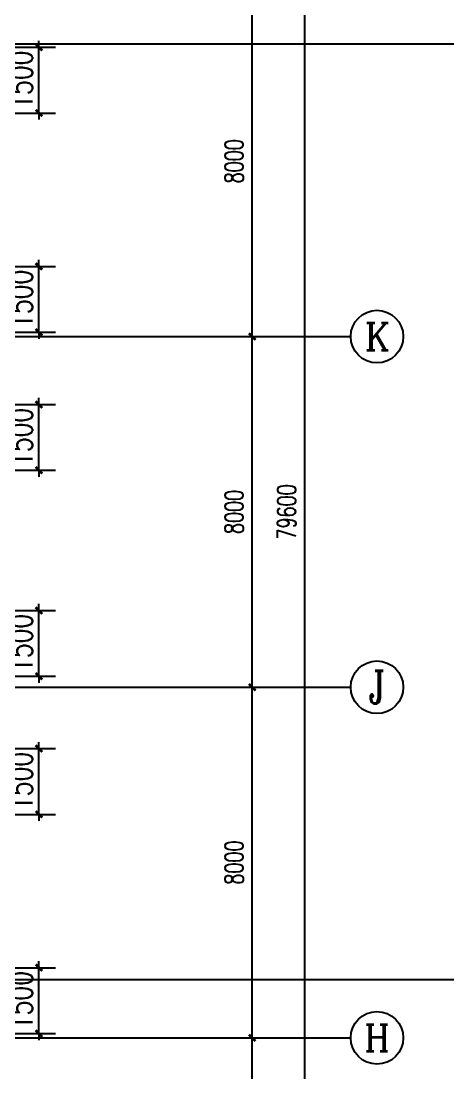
# Model space of a CAD drawing. Extents: x 0 to 2838408, y -923048 to 203859.
# Drawn here: x 2788435 to 2798183, y -661341 to -637341 of the extents above; entities that cross this region are included whole.
import ezdxf
from ezdxf.enums import TextEntityAlignment as Align

# ---------------------------------------------------------------- set-up
doc = ezdxf.new("R2010")
doc.units = 0
doc.header["$LTSCALE"] = 1000
for name, color, linetype in [('AXIS', 3, 'Continuous'), ('AXIS_TEXT', 7, 'Continuous'), ('DOTE', 8, 'Continuous'), ('TWT_DIM', 3, 'Continuous'), ('XREF', 8, 'Continuous')]:
    doc.layers.add(name, color=color, linetype=linetype)
doc.styles.add('_TCH_AXIS', font='COMPLEX', dxfattribs={"bigfont": 'GBCBIG'})
doc.styles.add('_TCH_DIM_T3', font='SIMPLEX', dxfattribs={"width": 0.75, "bigfont": 'HZTXT'})
doc.styles.add('A_DIM_T3', font='SIMPLEX', dxfattribs={"width": 0.7, "bigfont": 'HZ'})
doc.styles.add('COMPLEX', font='COMPLEX')
doc.dimstyles.new('_TCH_ARCH&&150', dxfattribs={"dimtxt": 420, "dimasz": 150, "dimexe": 375, "dimexo": 450, "dimgap": 202.5, "dimtad": 1, "dimdec": 0, "dimzin": 0, "dimdsep": 46, "dimtxsty": 'A_DIM_T3', "dimblk": 'ARCHTICK', "dimcen": 0.09, "dimclrt": 7, "dimazin": 2, "dimtfac": 1, "dimtdec": 0, "dimtix": 1, "dimtmove": 2, "dimatfit": 3, "dimfxl": 150, "dimtolj": 1, "dimtzin": 0, "dimarcsym": 0})
doc.dimstyles.new('_TWT_ARCH&&150', dxfattribs={"dimtxt": 525, "dimasz": 150, "dimexe": 375, "dimexo": 450, "dimgap": 150, "dimtad": 1, "dimdec": 0, "dimzin": 0, "dimdsep": 46, "dimtxsty": '_TCH_DIM_T3', "dimblk": 'ARCHTICK', "dimcen": 0.09, "dimclrt": 7, "dimazin": 2, "dimtfac": 1, "dimtdec": 0, "dimtix": 1, "dimtmove": 2, "dimatfit": 3, "dimfxl": 1, "dimtolj": 1, "dimtzin": 0, "dimarcsym": 0})

# ---------------------------------------------------------------- blocks, each defined once
blk = doc.blocks.new('_ArchTick')
at = {"color": 0, "linetype": 'ByBlock', "const_width": 0.4}
blk.add_lwpolyline([(-0.5, -0.5), (0.5, 0.5)], dxfattribs=at)
blk = doc.blocks.new('*D588')
at = {"layer": 'AXIS', "color": 0, "lineweight": -2, "transparency": 16777216}
for p, q in [((2454367, -608741), (2459242, -608741)), ((2458867, -688341), (2458867, -608741)), ((2454367, -688341), (2459242, -688341))]:
    blk.add_line(p, q, dxfattribs=at)
at = {"layer": 'Defpoints', "color": 0, "transparency": 16777216}
for p in [(2453917, -608741), (2458867, -608741), (2453917, -688341)]:
    blk.add_point(p, dxfattribs=at)
at = {"layer": 'AXIS', "color": 0, "lineweight": -2, "transparency": 16777216, "xscale": 150, "yscale": 150, "zscale": 150}
for p, rotation in [((2458867, -608741), 90), ((2458867, -688341), 270)]:
    blk.add_blockref('_ArchTick', p, dxfattribs=dict(at, rotation=rotation))
at = {"layer": 'AXIS', "color": 7, "transparency": 16777216, "insert": (2458454, -648541), "char_height": 420, "attachment_point": 5, "rotation": 90, "style": 'A_DIM_T3'}
blk.add_mtext('\\A1;79600', dxfattribs=at)
blk = doc.blocks.new('*D594')
at = {"layer": 'AXIS', "color": 0, "lineweight": -2, "transparency": 16777216}
for p, q in [((2454367, -660541), (2458042, -660541)), ((2457667, -668541), (2457667, -660541)), ((2454367, -668541), (2458042, -668541))]:
    blk.add_line(p, q, dxfattribs=at)
at = {"layer": 'Defpoints', "color": 0, "transparency": 16777216}
for p in [(2453917, -660541), (2457667, -660541), (2453917, -668541)]:
    blk.add_point(p, dxfattribs=at)
at = {"layer": 'AXIS', "color": 0, "lineweight": -2, "transparency": 16777216, "xscale": 150, "yscale": 150, "zscale": 150}
for p, rotation in [((2457667, -660541), 90), ((2457667, -668541), 270)]:
    blk.add_blockref('_ArchTick', p, dxfattribs=dict(at, rotation=rotation))
at = {"layer": 'AXIS', "color": 7, "transparency": 16777216, "insert": (2457254, -664541), "char_height": 420, "attachment_point": 5, "rotation": 90, "style": 'A_DIM_T3'}
blk.add_mtext('\\A1;8000', dxfattribs=at)
blk = doc.blocks.new('*D595')
at = {"layer": 'AXIS', "color": 0, "lineweight": -2, "transparency": 16777216}
for p, q in [((2454367, -652541), (2458042, -652541)), ((2457667, -660541), (2457667, -652541)), ((2454367, -660541), (2458042, -660541))]:
    blk.add_line(p, q, dxfattribs=at)
at = {"layer": 'Defpoints', "color": 0, "transparency": 16777216}
for p in [(2453917, -652541), (2457667, -652541), (2453917, -660541)]:
    blk.add_point(p, dxfattribs=at)
at = {"layer": 'AXIS', "color": 0, "lineweight": -2, "transparency": 16777216, "xscale": 150, "yscale": 150, "zscale": 150}
for p, rotation in [((2457667, -652541), 90), ((2457667, -660541), 270)]:
    blk.add_blockref('_ArchTick', p, dxfattribs=dict(at, rotation=rotation))
at = {"layer": 'AXIS', "color": 7, "transparency": 16777216, "insert": (2457254, -656541), "char_height": 420, "attachment_point": 5, "rotation": 90, "style": 'A_DIM_T3'}
blk.add_mtext('\\A1;8000', dxfattribs=at)
blk = doc.blocks.new('*D596')
at = {"layer": 'AXIS', "color": 0, "lineweight": -2, "transparency": 16777216}
for p, q in [((2454367, -644541), (2458042, -644541)), ((2457667, -652541), (2457667, -644541)), ((2454367, -652541), (2458042, -652541))]:
    blk.add_line(p, q, dxfattribs=at)
at = {"layer": 'Defpoints', "color": 0, "transparency": 16777216}
for p in [(2453917, -644541), (2457667, -644541), (2453917, -652541)]:
    blk.add_point(p, dxfattribs=at)
at = {"layer": 'AXIS', "color": 0, "lineweight": -2, "transparency": 16777216, "xscale": 150, "yscale": 150, "zscale": 150}
for p, rotation in [((2457667, -644541), 90), ((2457667, -652541), 270)]:
    blk.add_blockref('_ArchTick', p, dxfattribs=dict(at, rotation=rotation))
at = {"layer": 'AXIS', "color": 7, "transparency": 16777216, "insert": (2457254, -648541), "char_height": 420, "attachment_point": 5, "rotation": 90, "style": 'A_DIM_T3'}
blk.add_mtext('\\A1;8000', dxfattribs=at)
blk = doc.blocks.new('*D597')
at = {"layer": 'AXIS', "color": 0, "lineweight": -2, "transparency": 16777216}
for p, q in [((2454367, -636541), (2458042, -636541)), ((2457667, -644541), (2457667, -636541)), ((2454367, -644541), (2458042, -644541))]:
    blk.add_line(p, q, dxfattribs=at)
at = {"layer": 'Defpoints', "color": 0, "transparency": 16777216}
for p in [(2453917, -636541), (2457667, -636541), (2453917, -644541)]:
    blk.add_point(p, dxfattribs=at)
at = {"layer": 'AXIS', "color": 0, "lineweight": -2, "transparency": 16777216, "xscale": 150, "yscale": 150, "zscale": 150}
for p, rotation in [((2457667, -636541), 90), ((2457667, -644541), 270)]:
    blk.add_blockref('_ArchTick', p, dxfattribs=dict(at, rotation=rotation))
at = {"layer": 'AXIS', "color": 7, "transparency": 16777216, "insert": (2457254, -640541), "char_height": 420, "attachment_point": 5, "rotation": 90, "style": 'A_DIM_T3'}
blk.add_mtext('\\A1;8000', dxfattribs=at)
blk = doc.blocks.new('*D652')
at = {"layer": 'AXIS', "color": 0, "lineweight": -2, "transparency": 16777216}
for p, q in [((2454367, -608741), (2459242, -608741)), ((2458867, -688341), (2458867, -608741)), ((2454367, -688341), (2459242, -688341))]:
    blk.add_line(p, q, dxfattribs=at)
at = {"layer": 'Defpoints', "color": 0, "transparency": 16777216}
for p in [(2453917, -608741), (2458867, -608741), (2453917, -688341)]:
    blk.add_point(p, dxfattribs=at)
at = {"layer": 'AXIS', "color": 0, "lineweight": -2, "transparency": 16777216, "xscale": 150, "yscale": 150, "zscale": 150}
for p, rotation in [((2458867, -608741), 90), ((2458867, -688341), 270)]:
    blk.add_blockref('_ArchTick', p, dxfattribs=dict(at, rotation=rotation))
at = {"layer": 'AXIS', "color": 7, "transparency": 16777216, "insert": (2458454, -648541), "char_height": 420, "attachment_point": 5, "rotation": 90, "style": 'A_DIM_T3'}
blk.add_mtext('\\A1;79600', dxfattribs=at)
blk = doc.blocks.new('*D658')
at = {"layer": 'AXIS', "color": 0, "lineweight": -2, "transparency": 16777216}
for p, q in [((2454367, -660541), (2458042, -660541)), ((2457667, -668541), (2457667, -660541)), ((2454367, -668541), (2458042, -668541))]:
    blk.add_line(p, q, dxfattribs=at)
at = {"layer": 'Defpoints', "color": 0, "transparency": 16777216}
for p in [(2453917, -660541), (2457667, -660541), (2453917, -668541)]:
    blk.add_point(p, dxfattribs=at)
at = {"layer": 'AXIS', "color": 0, "lineweight": -2, "transparency": 16777216, "xscale": 150, "yscale": 150, "zscale": 150}
for p, rotation in [((2457667, -660541), 90), ((2457667, -668541), 270)]:
    blk.add_blockref('_ArchTick', p, dxfattribs=dict(at, rotation=rotation))
at = {"layer": 'AXIS', "color": 7, "transparency": 16777216, "insert": (2457254, -664541), "char_height": 420, "attachment_point": 5, "rotation": 90, "style": 'A_DIM_T3'}
blk.add_mtext('\\A1;8000', dxfattribs=at)
blk = doc.blocks.new('*D659')
at = {"layer": 'AXIS', "color": 0, "lineweight": -2, "transparency": 16777216}
for p, q in [((2454367, -652541), (2458042, -652541)), ((2457667, -660541), (2457667, -652541)), ((2454367, -660541), (2458042, -660541))]:
    blk.add_line(p, q, dxfattribs=at)
at = {"layer": 'Defpoints', "color": 0, "transparency": 16777216}
for p in [(2453917, -652541), (2457667, -652541), (2453917, -660541)]:
    blk.add_point(p, dxfattribs=at)
at = {"layer": 'AXIS', "color": 0, "lineweight": -2, "transparency": 16777216, "xscale": 150, "yscale": 150, "zscale": 150}
for p, rotation in [((2457667, -652541), 90), ((2457667, -660541), 270)]:
    blk.add_blockref('_ArchTick', p, dxfattribs=dict(at, rotation=rotation))
at = {"layer": 'AXIS', "color": 7, "transparency": 16777216, "insert": (2457254, -656541), "char_height": 420, "attachment_point": 5, "rotation": 90, "style": 'A_DIM_T3'}
blk.add_mtext('\\A1;8000', dxfattribs=at)
blk = doc.blocks.new('*D660')
at = {"layer": 'AXIS', "color": 0, "lineweight": -2, "transparency": 16777216}
for p, q in [((2454367, -644541), (2458042, -644541)), ((2457667, -652541), (2457667, -644541)), ((2454367, -652541), (2458042, -652541))]:
    blk.add_line(p, q, dxfattribs=at)
at = {"layer": 'Defpoints', "color": 0, "transparency": 16777216}
for p in [(2453917, -644541), (2457667, -644541), (2453917, -652541)]:
    blk.add_point(p, dxfattribs=at)
at = {"layer": 'AXIS', "color": 0, "lineweight": -2, "transparency": 16777216, "xscale": 150, "yscale": 150, "zscale": 150}
for p, rotation in [((2457667, -644541), 90), ((2457667, -652541), 270)]:
    blk.add_blockref('_ArchTick', p, dxfattribs=dict(at, rotation=rotation))
at = {"layer": 'AXIS', "color": 7, "transparency": 16777216, "insert": (2457254, -648541), "char_height": 420, "attachment_point": 5, "rotation": 90, "style": 'A_DIM_T3'}
blk.add_mtext('\\A1;8000', dxfattribs=at)
blk = doc.blocks.new('*D661')
at = {"layer": 'AXIS', "color": 0, "lineweight": -2, "transparency": 16777216}
for p, q in [((2454367, -636541), (2458042, -636541)), ((2457667, -644541), (2457667, -636541)), ((2454367, -644541), (2458042, -644541))]:
    blk.add_line(p, q, dxfattribs=at)
at = {"layer": 'Defpoints', "color": 0, "transparency": 16777216}
for p in [(2453917, -636541), (2457667, -636541), (2453917, -644541)]:
    blk.add_point(p, dxfattribs=at)
at = {"layer": 'AXIS', "color": 0, "lineweight": -2, "transparency": 16777216, "xscale": 150, "yscale": 150, "zscale": 150}
for p, rotation in [((2457667, -636541), 90), ((2457667, -644541), 270)]:
    blk.add_blockref('_ArchTick', p, dxfattribs=dict(at, rotation=rotation))
at = {"layer": 'AXIS', "color": 7, "transparency": 16777216, "insert": (2457254, -640541), "char_height": 420, "attachment_point": 5, "rotation": 90, "style": 'A_DIM_T3'}
blk.add_mtext('\\A1;8000', dxfattribs=at)
blk = doc.blocks.new('*D716')
at = {"layer": 'AXIS', "color": 0, "lineweight": -2, "transparency": 16777216}
for p, q in [((2454367, -608741), (2459242, -608741)), ((2458867, -688341), (2458867, -608741)), ((2454367, -688341), (2459242, -688341))]:
    blk.add_line(p, q, dxfattribs=at)
at = {"layer": 'Defpoints', "color": 0, "transparency": 16777216}
for p in [(2453917, -608741), (2458867, -608741), (2453917, -688341)]:
    blk.add_point(p, dxfattribs=at)
at = {"layer": 'AXIS', "color": 0, "lineweight": -2, "transparency": 16777216, "xscale": 150, "yscale": 150, "zscale": 150}
for p, rotation in [((2458867, -608741), 90), ((2458867, -688341), 270)]:
    blk.add_blockref('_ArchTick', p, dxfattribs=dict(at, rotation=rotation))
at = {"layer": 'AXIS', "color": 7, "transparency": 16777216, "insert": (2458454, -648541), "char_height": 420, "attachment_point": 5, "rotation": 90, "style": 'A_DIM_T3'}
blk.add_mtext('\\A1;79600', dxfattribs=at)
blk = doc.blocks.new('*D722')
at = {"layer": 'AXIS', "color": 0, "lineweight": -2, "transparency": 16777216}
for p, q in [((2454367, -660541), (2458042, -660541)), ((2457667, -668541), (2457667, -660541)), ((2454367, -668541), (2458042, -668541))]:
    blk.add_line(p, q, dxfattribs=at)
at = {"layer": 'Defpoints', "color": 0, "transparency": 16777216}
for p in [(2453917, -660541), (2457667, -660541), (2453917, -668541)]:
    blk.add_point(p, dxfattribs=at)
at = {"layer": 'AXIS', "color": 0, "lineweight": -2, "transparency": 16777216, "xscale": 150, "yscale": 150, "zscale": 150}
for p, rotation in [((2457667, -660541), 90), ((2457667, -668541), 270)]:
    blk.add_blockref('_ArchTick', p, dxfattribs=dict(at, rotation=rotation))
at = {"layer": 'AXIS', "color": 7, "transparency": 16777216, "insert": (2457254, -664541), "char_height": 420, "attachment_point": 5, "rotation": 90, "style": 'A_DIM_T3'}
blk.add_mtext('\\A1;8000', dxfattribs=at)
blk = doc.blocks.new('*D723')
at = {"layer": 'AXIS', "color": 0, "lineweight": -2, "transparency": 16777216}
for p, q in [((2454367, -652541), (2458042, -652541)), ((2457667, -660541), (2457667, -652541)), ((2454367, -660541), (2458042, -660541))]:
    blk.add_line(p, q, dxfattribs=at)
at = {"layer": 'Defpoints', "color": 0, "transparency": 16777216}
for p in [(2453917, -652541), (2457667, -652541), (2453917, -660541)]:
    blk.add_point(p, dxfattribs=at)
at = {"layer": 'AXIS', "color": 0, "lineweight": -2, "transparency": 16777216, "xscale": 150, "yscale": 150, "zscale": 150}
for p, rotation in [((2457667, -652541), 90), ((2457667, -660541), 270)]:
    blk.add_blockref('_ArchTick', p, dxfattribs=dict(at, rotation=rotation))
at = {"layer": 'AXIS', "color": 7, "transparency": 16777216, "insert": (2457254, -656541), "char_height": 420, "attachment_point": 5, "rotation": 90, "style": 'A_DIM_T3'}
blk.add_mtext('\\A1;8000', dxfattribs=at)
blk = doc.blocks.new('*D724')
at = {"layer": 'AXIS', "color": 0, "lineweight": -2, "transparency": 16777216}
for p, q in [((2454367, -644541), (2458042, -644541)), ((2457667, -652541), (2457667, -644541)), ((2454367, -652541), (2458042, -652541))]:
    blk.add_line(p, q, dxfattribs=at)
at = {"layer": 'Defpoints', "color": 0, "transparency": 16777216}
for p in [(2453917, -644541), (2457667, -644541), (2453917, -652541)]:
    blk.add_point(p, dxfattribs=at)
at = {"layer": 'AXIS', "color": 0, "lineweight": -2, "transparency": 16777216, "xscale": 150, "yscale": 150, "zscale": 150}
for p, rotation in [((2457667, -644541), 90), ((2457667, -652541), 270)]:
    blk.add_blockref('_ArchTick', p, dxfattribs=dict(at, rotation=rotation))
at = {"layer": 'AXIS', "color": 7, "transparency": 16777216, "insert": (2457254, -648541), "char_height": 420, "attachment_point": 5, "rotation": 90, "style": 'A_DIM_T3'}
blk.add_mtext('\\A1;8000', dxfattribs=at)
blk = doc.blocks.new('*D725')
at = {"layer": 'AXIS', "color": 0, "lineweight": -2, "transparency": 16777216}
for p, q in [((2454367, -636541), (2458042, -636541)), ((2457667, -644541), (2457667, -636541)), ((2454367, -644541), (2458042, -644541))]:
    blk.add_line(p, q, dxfattribs=at)
at = {"layer": 'Defpoints', "color": 0, "transparency": 16777216}
for p in [(2453917, -636541), (2457667, -636541), (2453917, -644541)]:
    blk.add_point(p, dxfattribs=at)
at = {"layer": 'AXIS', "color": 0, "lineweight": -2, "transparency": 16777216, "xscale": 150, "yscale": 150, "zscale": 150}
for p, rotation in [((2457667, -636541), 90), ((2457667, -644541), 270)]:
    blk.add_blockref('_ArchTick', p, dxfattribs=dict(at, rotation=rotation))
at = {"layer": 'AXIS', "color": 7, "transparency": 16777216, "insert": (2457254, -640541), "char_height": 420, "attachment_point": 5, "rotation": 90, "style": 'A_DIM_T3'}
blk.add_mtext('\\A1;8000', dxfattribs=at)
blk = doc.blocks.new('_AXISO')
at = {"color": 0}
blk.add_circle((0, 0), 0.5, dxfattribs=at)
at = {"layer": 'AXIS_TEXT', "color": 0, "style": 'COMPLEX', "width": 1.041667}
blk.add_attdef('A', text='', height=0.56, dxfattribs=at).set_placement((-0.25, -0.28), (0.25, -0.28), align=Align.FIT)
blk = doc.blocks.new('*D780')
at = {"layer": 'AXIS', "color": 0, "lineweight": -2, "transparency": 16777216}
for p, q in [((2454367, -608741), (2459242, -608741)), ((2458867, -688341), (2458867, -608741)), ((2454367, -688341), (2459242, -688341))]:
    blk.add_line(p, q, dxfattribs=at)
at = {"layer": 'Defpoints', "color": 0, "transparency": 16777216}
for p in [(2453917, -608741), (2458867, -608741), (2453917, -688341)]:
    blk.add_point(p, dxfattribs=at)
at = {"layer": 'AXIS', "color": 0, "lineweight": -2, "transparency": 16777216, "xscale": 150, "yscale": 150, "zscale": 150}
for p, rotation in [((2458867, -608741), 90), ((2458867, -688341), 270)]:
    blk.add_blockref('_ArchTick', p, dxfattribs=dict(at, rotation=rotation))
at = {"layer": 'AXIS', "color": 7, "transparency": 16777216, "insert": (2458454, -648541), "char_height": 420, "attachment_point": 5, "rotation": 90, "style": 'A_DIM_T3'}
blk.add_mtext('\\A1;79600', dxfattribs=at)
blk = doc.blocks.new('*D786')
at = {"layer": 'AXIS', "color": 0, "lineweight": -2, "transparency": 16777216}
for p, q in [((2454367, -660541), (2458042, -660541)), ((2457667, -668541), (2457667, -660541)), ((2454367, -668541), (2458042, -668541))]:
    blk.add_line(p, q, dxfattribs=at)
at = {"layer": 'Defpoints', "color": 0, "transparency": 16777216}
for p in [(2453917, -660541), (2457667, -660541), (2453917, -668541)]:
    blk.add_point(p, dxfattribs=at)
at = {"layer": 'AXIS', "color": 0, "lineweight": -2, "transparency": 16777216, "xscale": 150, "yscale": 150, "zscale": 150}
for p, rotation in [((2457667, -660541), 90), ((2457667, -668541), 270)]:
    blk.add_blockref('_ArchTick', p, dxfattribs=dict(at, rotation=rotation))
at = {"layer": 'AXIS', "color": 7, "transparency": 16777216, "insert": (2457254, -664541), "char_height": 420, "attachment_point": 5, "rotation": 90, "style": 'A_DIM_T3'}
blk.add_mtext('\\A1;8000', dxfattribs=at)
blk = doc.blocks.new('*D787')
at = {"layer": 'AXIS', "color": 0, "lineweight": -2, "transparency": 16777216}
for p, q in [((2454367, -652541), (2458042, -652541)), ((2457667, -660541), (2457667, -652541)), ((2454367, -660541), (2458042, -660541))]:
    blk.add_line(p, q, dxfattribs=at)
at = {"layer": 'Defpoints', "color": 0, "transparency": 16777216}
for p in [(2453917, -652541), (2457667, -652541), (2453917, -660541)]:
    blk.add_point(p, dxfattribs=at)
at = {"layer": 'AXIS', "color": 0, "lineweight": -2, "transparency": 16777216, "xscale": 150, "yscale": 150, "zscale": 150}
for p, rotation in [((2457667, -652541), 90), ((2457667, -660541), 270)]:
    blk.add_blockref('_ArchTick', p, dxfattribs=dict(at, rotation=rotation))
at = {"layer": 'AXIS', "color": 7, "transparency": 16777216, "insert": (2457254, -656541), "char_height": 420, "attachment_point": 5, "rotation": 90, "style": 'A_DIM_T3'}
blk.add_mtext('\\A1;8000', dxfattribs=at)
blk = doc.blocks.new('*D788')
at = {"layer": 'AXIS', "color": 0, "lineweight": -2, "transparency": 16777216}
for p, q in [((2454367, -644541), (2458042, -644541)), ((2457667, -652541), (2457667, -644541)), ((2454367, -652541), (2458042, -652541))]:
    blk.add_line(p, q, dxfattribs=at)
at = {"layer": 'Defpoints', "color": 0, "transparency": 16777216}
for p in [(2453917, -644541), (2457667, -644541), (2453917, -652541)]:
    blk.add_point(p, dxfattribs=at)
at = {"layer": 'AXIS', "color": 0, "lineweight": -2, "transparency": 16777216, "xscale": 150, "yscale": 150, "zscale": 150}
for p, rotation in [((2457667, -644541), 90), ((2457667, -652541), 270)]:
    blk.add_blockref('_ArchTick', p, dxfattribs=dict(at, rotation=rotation))
at = {"layer": 'AXIS', "color": 7, "transparency": 16777216, "insert": (2457254, -648541), "char_height": 420, "attachment_point": 5, "rotation": 90, "style": 'A_DIM_T3'}
blk.add_mtext('\\A1;8000', dxfattribs=at)
blk = doc.blocks.new('*D789')
at = {"layer": 'AXIS', "color": 0, "lineweight": -2, "transparency": 16777216}
for p, q in [((2454367, -636541), (2458042, -636541)), ((2457667, -644541), (2457667, -636541)), ((2454367, -644541), (2458042, -644541))]:
    blk.add_line(p, q, dxfattribs=at)
at = {"layer": 'Defpoints', "color": 0, "transparency": 16777216}
for p in [(2453917, -636541), (2457667, -636541), (2453917, -644541)]:
    blk.add_point(p, dxfattribs=at)
at = {"layer": 'AXIS', "color": 0, "lineweight": -2, "transparency": 16777216, "xscale": 150, "yscale": 150, "zscale": 150}
for p, rotation in [((2457667, -636541), 90), ((2457667, -644541), 270)]:
    blk.add_blockref('_ArchTick', p, dxfattribs=dict(at, rotation=rotation))
at = {"layer": 'AXIS', "color": 7, "transparency": 16777216, "insert": (2457254, -640541), "char_height": 420, "attachment_point": 5, "rotation": 90, "style": 'A_DIM_T3'}
blk.add_mtext('\\A1;8000', dxfattribs=at)
blk = doc.blocks.new('*D2777')
at = {"layer": 'Defpoints', "color": 0, "linetype": 'ByBlock', "transparency": 16777216}
for p in [(2787113, -658941), (2788844, -658941), (2787113, -660441)]:
    blk.add_point(p, dxfattribs=at)
at = {"layer": 'TWT_DIM', "color": 0, "linetype": 'ByBlock', "lineweight": -2, "transparency": 16777216}
for p, q in [((2788844, -658941), (2788844, -658791)), ((2787563, -658941), (2789219, -658941)), ((2788844, -660441), (2788844, -658941)), ((2787563, -660441), (2789219, -660441)), ((2788844, -660441), (2788844, -660591))]:
    blk.add_line(p, q, dxfattribs=at)
at = {"layer": 'TWT_DIM', "color": 0, "linetype": 'ByBlock', "lineweight": -2, "transparency": 16777216, "xscale": 150, "yscale": 150, "zscale": 150}
for p, rotation in [((2788844, -658941), 270), ((2788844, -660441), 90)]:
    blk.add_blockref('_ArchTick', p, dxfattribs=dict(at, rotation=rotation))
at = {"layer": 'TWT_DIM', "color": 7, "linetype": 'ByBlock', "transparency": 16777216, "insert": (2788431, -659691), "char_height": 525, "attachment_point": 5, "rotation": 90, "style": '_TCH_DIM_T3'}
blk.add_mtext('\\A1;1500', dxfattribs=at)
blk = doc.blocks.new('*D2779')
at = {"layer": 'Defpoints', "color": 0, "linetype": 'ByBlock', "transparency": 16777216}
for p in [(2787113, -653941), (2788844, -653941), (2787113, -655441)]:
    blk.add_point(p, dxfattribs=at)
at = {"layer": 'TWT_DIM', "color": 0, "linetype": 'ByBlock', "lineweight": -2, "transparency": 16777216}
for p, q in [((2787563, -653941), (2789219, -653941)), ((2788844, -653941), (2788844, -653791)), ((2788844, -655441), (2788844, -653941)), ((2787563, -655441), (2789219, -655441)), ((2788844, -655441), (2788844, -655591))]:
    blk.add_line(p, q, dxfattribs=at)
at = {"layer": 'TWT_DIM', "color": 0, "linetype": 'ByBlock', "lineweight": -2, "transparency": 16777216, "xscale": 150, "yscale": 150, "zscale": 150}
for p, rotation in [((2788844, -653941), 270), ((2788844, -655441), 90)]:
    blk.add_blockref('_ArchTick', p, dxfattribs=dict(at, rotation=rotation))
at = {"layer": 'TWT_DIM', "color": 7, "linetype": 'ByBlock', "transparency": 16777216, "insert": (2788431, -654691), "char_height": 525, "attachment_point": 5, "rotation": 90, "style": '_TCH_DIM_T3'}
blk.add_mtext('\\A1;1500', dxfattribs=at)
blk = doc.blocks.new('*D2781')
at = {"layer": 'Defpoints', "color": 0, "linetype": 'ByBlock', "transparency": 16777216}
for p in [(2787113, -650791), (2788844, -650791), (2787113, -652291)]:
    blk.add_point(p, dxfattribs=at)
at = {"layer": 'TWT_DIM', "color": 0, "linetype": 'ByBlock', "lineweight": -2, "transparency": 16777216}
for p, q in [((2787563, -650791), (2789219, -650791)), ((2788844, -650791), (2788844, -650641)), ((2788844, -652291), (2788844, -650791)), ((2787563, -652291), (2789219, -652291)), ((2788844, -652291), (2788844, -652441))]:
    blk.add_line(p, q, dxfattribs=at)
at = {"layer": 'TWT_DIM', "color": 0, "linetype": 'ByBlock', "lineweight": -2, "transparency": 16777216, "xscale": 150, "yscale": 150, "zscale": 150}
for p, rotation in [((2788844, -650791), 270), ((2788844, -652291), 90)]:
    blk.add_blockref('_ArchTick', p, dxfattribs=dict(at, rotation=rotation))
at = {"layer": 'TWT_DIM', "color": 7, "linetype": 'ByBlock', "transparency": 16777216, "insert": (2788431, -651541), "char_height": 525, "attachment_point": 5, "rotation": 90, "style": '_TCH_DIM_T3'}
blk.add_mtext('\\A1;1500', dxfattribs=at)
blk = doc.blocks.new('*D2805')
at = {"layer": 'Defpoints', "color": 0, "linetype": 'ByBlock', "transparency": 16777216}
for p in [(2787113, -646091), (2788844, -646091), (2787113, -647591)]:
    blk.add_point(p, dxfattribs=at)
at = {"layer": 'TWT_DIM', "color": 0, "linetype": 'ByBlock', "lineweight": -2, "transparency": 16777216}
for p, q in [((2788844, -646091), (2788844, -645941)), ((2787563, -646091), (2789219, -646091)), ((2788844, -647591), (2788844, -646091)), ((2787563, -647591), (2789219, -647591)), ((2788844, -647591), (2788844, -647741))]:
    blk.add_line(p, q, dxfattribs=at)
at = {"layer": 'TWT_DIM', "color": 0, "linetype": 'ByBlock', "lineweight": -2, "transparency": 16777216, "xscale": 150, "yscale": 150, "zscale": 150}
for p, rotation in [((2788844, -646091), 270), ((2788844, -647591), 90)]:
    blk.add_blockref('_ArchTick', p, dxfattribs=dict(at, rotation=rotation))
at = {"layer": 'TWT_DIM', "color": 7, "linetype": 'ByBlock', "transparency": 16777216, "insert": (2788431, -646841), "char_height": 525, "attachment_point": 5, "rotation": 90, "style": '_TCH_DIM_T3'}
blk.add_mtext('\\A1;1500', dxfattribs=at)
blk = doc.blocks.new('*D2807')
at = {"layer": 'Defpoints', "color": 0, "linetype": 'ByBlock', "transparency": 16777216}
for p in [(2787113, -642941), (2788844, -642941), (2787113, -644441)]:
    blk.add_point(p, dxfattribs=at)
at = {"layer": 'TWT_DIM', "color": 0, "linetype": 'ByBlock', "lineweight": -2, "transparency": 16777216}
for p, q in [((2787563, -642941), (2789219, -642941)), ((2788844, -642941), (2788844, -642791)), ((2788844, -644441), (2788844, -642941)), ((2787563, -644441), (2789219, -644441)), ((2788844, -644441), (2788844, -644591))]:
    blk.add_line(p, q, dxfattribs=at)
at = {"layer": 'TWT_DIM', "color": 0, "linetype": 'ByBlock', "lineweight": -2, "transparency": 16777216, "xscale": 150, "yscale": 150, "zscale": 150}
for p, rotation in [((2788844, -642941), 270), ((2788844, -644441), 90)]:
    blk.add_blockref('_ArchTick', p, dxfattribs=dict(at, rotation=rotation))
at = {"layer": 'TWT_DIM', "color": 7, "linetype": 'ByBlock', "transparency": 16777216, "insert": (2788431, -643691), "char_height": 525, "attachment_point": 5, "rotation": 90, "style": '_TCH_DIM_T3'}
blk.add_mtext('\\A1;1500', dxfattribs=at)
blk = doc.blocks.new('*D2814')
at = {"layer": 'Defpoints', "color": 0, "linetype": 'ByBlock', "transparency": 16777216}
for p in [(2787113, -637941), (2788844, -637941), (2787113, -639441)]:
    blk.add_point(p, dxfattribs=at)
at = {"layer": 'TWT_DIM', "color": 0, "linetype": 'ByBlock', "lineweight": -2, "transparency": 16777216}
for p, q in [((2788844, -637941), (2788844, -637791)), ((2787563, -637941), (2789219, -637941)), ((2788844, -639441), (2788844, -637941)), ((2787563, -639441), (2789219, -639441)), ((2788844, -639441), (2788844, -639591))]:
    blk.add_line(p, q, dxfattribs=at)
at = {"layer": 'TWT_DIM', "color": 0, "linetype": 'ByBlock', "lineweight": -2, "transparency": 16777216, "xscale": 150, "yscale": 150, "zscale": 150}
for p, rotation in [((2788844, -637941), 270), ((2788844, -639441), 90)]:
    blk.add_blockref('_ArchTick', p, dxfattribs=dict(at, rotation=rotation))
at = {"layer": 'TWT_DIM', "color": 7, "linetype": 'ByBlock', "transparency": 16777216, "insert": (2788431, -638691), "char_height": 525, "attachment_point": 5, "rotation": 90, "style": '_TCH_DIM_T3'}
blk.add_mtext('\\A1;1500', dxfattribs=at)
blk = doc.blocks.new('4F1')
at = {"layer": 'AXIS'}
for p, q in [((2453916.7, -644541.3), (2459916.7, -644541.3)), ((2453916.7, -652541.3), (2459916.7, -652541.3)), ((2453916.7, -660541.3), (2459916.7, -660541.3))]:
    blk.add_line(p, q, dxfattribs=at)
at = {"layer": 'Defpoints', "color": 250}
for points in [[(2326685.8, -586096.2), (2468623.3, -586096.2), (2468623.3, -659212.9), (2326685.8, -659212.9)], [(2326685.8, -710986.4), (2468623.3, -710986.4), (2468623.3, -637869.7), (2326685.8, -637869.7)]]:
    blk.add_lwpolyline(points, close=True, dxfattribs=at)
at = {"layer": 'DOTE'}
for p, q in [((2435862.3, -644541.3), (2453916.7, -644541.3)), ((2435862.3, -652541.3), (2453916.7, -652541.3)), ((2435862.3, -660541.3), (2453916.7, -660541.3))]:
    blk.add_line(p, q, dxfattribs=at)
at = {"layer": 'AXIS'}
ref = blk.add_blockref('_AXISO', (2460516.7, -644541.3), dxfattribs=dict(at, xscale=1200, yscale=1200, zscale=1200))
ref.add_attrib('A', 'K', dxfattribs={"layer": 'AXIS_TEXT', "height": 622.9, "style": '_TCH_AXIS'}).set_placement((2460235, -644852.7), (2460798.5, -644852.7), align=Align.FIT)
ref = blk.add_blockref('_AXISO', (2460516.7, -652541.3), dxfattribs=dict(at, xscale=1200, yscale=1200, zscale=1200))
ref.add_attrib('A', 'J', dxfattribs={"layer": 'AXIS_TEXT', "height": 744.1, "style": '_TCH_AXIS'}).set_placement((2460321.9, -652913.3), (2460711.6, -652913.3), align=Align.FIT)
ref = blk.add_blockref('_AXISO', (2460516.7, -660541.3), dxfattribs=dict(at, xscale=1200, yscale=1200, zscale=1200))
ref.add_attrib('A', 'H', dxfattribs={"layer": 'AXIS_TEXT', "height": 608.3, "style": '_TCH_AXIS'}).set_placement((2460227.1, -660845.4), (2460806.4, -660845.4), align=Align.FIT)
for p1, p2, distance, picture, middle in [((2453916.7, -688341.3), (2453916.7, -608741.3), -4950, '*D588', (2458454.2, -648541.3)), ((2453916.7, -688341.3), (2453916.7, -608741.3), -4950, '*D652', (2458454.2, -648541.3)), ((2453916.7, -688341.3), (2453916.7, -608741.3), -4950, '*D716', (2458454.2, -648541.3)), ((2453916.7, -688341.3), (2453916.7, -608741.3), -4950, '*D780', (2458454.2, -648541.3)), ((2453916.7, -644541.3), (2453916.7, -636541.3), -3750, '*D597', (2457254.2, -640541.3)), ((2453916.7, -644541.3), (2453916.7, -636541.3), -3750, '*D661', (2457254.2, -640541.3)), ((2453916.7, -644541.3), (2453916.7, -636541.3), -3750, '*D725', (2457254.2, -640541.3)), ((2453916.7, -644541.3), (2453916.7, -636541.3), -3750, '*D789', (2457254.2, -640541.3)), ((2453916.7, -652541.3), (2453916.7, -644541.3), -3750, '*D596', (2457254.2, -648541.3)), ((2453916.7, -652541.3), (2453916.7, -644541.3), -3750, '*D660', (2457254.2, -648541.3)), ((2453916.7, -652541.3), (2453916.7, -644541.3), -3750, '*D724', (2457254.2, -648541.3)), ((2453916.7, -652541.3), (2453916.7, -644541.3), -3750, '*D788', (2457254.2, -648541.3)), ((2453916.7, -660541.3), (2453916.7, -652541.3), -3750, '*D595', (2457254.2, -656541.3)), ((2453916.7, -660541.3), (2453916.7, -652541.3), -3750, '*D659', (2457254.2, -656541.3)), ((2453916.7, -660541.3), (2453916.7, -652541.3), -3750, '*D723', (2457254.2, -656541.3)), ((2453916.7, -660541.3), (2453916.7, -652541.3), -3750, '*D787', (2457254.2, -656541.3)), ((2453916.7, -668541.3), (2453916.7, -660541.3), -3750, '*D594', (2457254.2, -664541.3)), ((2453916.7, -668541.3), (2453916.7, -660541.3), -3750, '*D658', (2457254.2, -664541.3)), ((2453916.7, -668541.3), (2453916.7, -660541.3), -3750, '*D722', (2457254.2, -664541.3)), ((2453916.7, -668541.3), (2453916.7, -660541.3), -3750, '*D786', (2457254.2, -664541.3))]:
    dim = blk.add_aligned_dim(p1=p1, p2=p2, distance=distance, dimstyle='_TCH_ARCH&&150', dxfattribs=at)
    dim.commit()
    dim.dimension.update_dxf_attribs({"geometry": picture, "text_midpoint": middle})

msp = doc.modelspace()

# ---------------------------------------------------------------- block references
at = {"layer": 'XREF'}
msp.add_blockref('4F1', (336045.8, 0), dxfattribs=at)

# ---------------------------------------------------------------- dimensions: what is measured, and where the dimension line sits
at = {"layer": 'TWT_DIM', "linetype": 'ByBlock'}
for p1, p2, picture, middle in [((2787112.5, -639441.3), (2787112.5, -637941.3), '*D2814', (2788431.1, -638691.3)), ((2787112.5, -644441.3), (2787112.5, -642941.3), '*D2807', (2788431.1, -643691.3)), ((2787112.5, -647591.3), (2787112.5, -646091.3), '*D2805', (2788431.1, -646841.3)), ((2787112.5, -652291.3), (2787112.5, -650791.3), '*D2781', (2788431.1, -651541.3)), ((2787112.5, -655441.3), (2787112.5, -653941.3), '*D2779', (2788431.1, -654691.3)), ((2787112.5, -660441.3), (2787112.5, -658941.3), '*D2777', (2788431.1, -659691.3))]:
    dim = msp.add_aligned_dim(p1=p1, p2=p2, distance=-1731.1, dimstyle='_TWT_ARCH&&150', dxfattribs=at)
    dim.commit()
    dim.dimension.update_dxf_attribs({"geometry": picture, "text_midpoint": middle})

doc.saveas('drawing.dxf')
